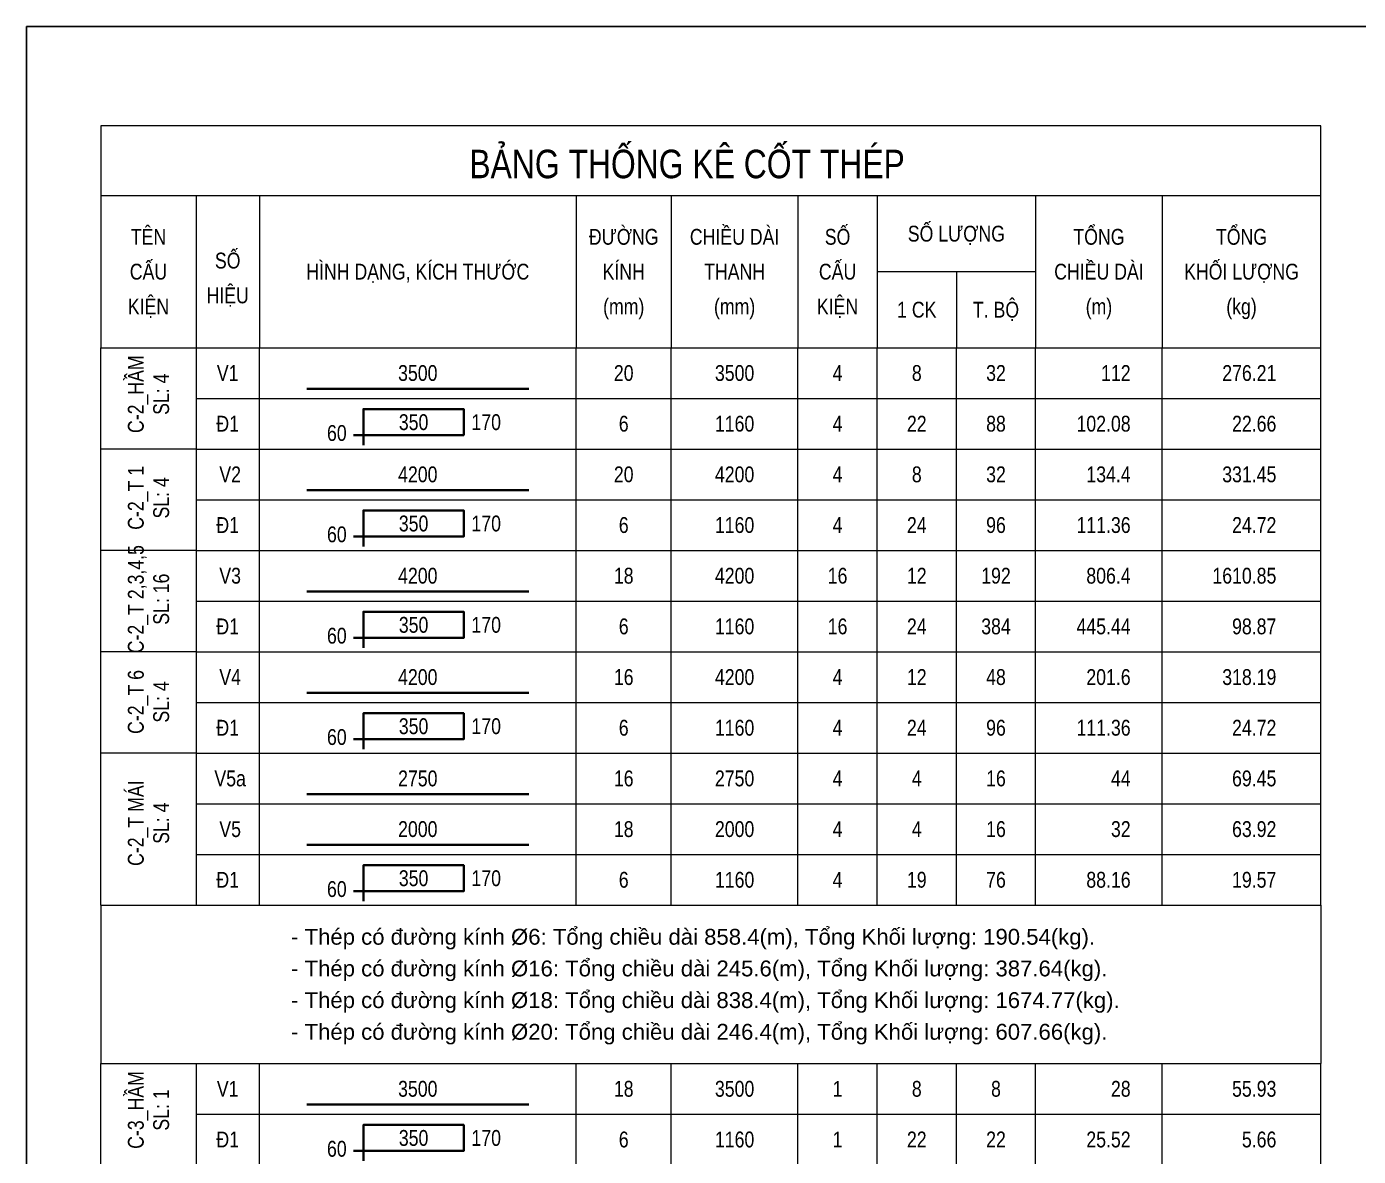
# Model space of a CAD drawing. Extents: x -165145 to 691808, y -202842 to 311040.
# Drawn here: x 401737 to 412245, y -36484 to -27567 of the extents above; entities that cross this region are included whole.
import ezdxf
from ezdxf.enums import TextEntityAlignment as Align

# ---------------------------------------------------------------- set-up
doc = ezdxf.new("R2010")
doc.units = 0
doc.header["$LTSCALE"] = 10
doc.header["$MEASUREMENT"] = 0
doc.linetypes.add('HIDDEN', pattern=[2.3807, 1.587, -0.7937])
doc.layers.get('0').update_dxf_attribs({"linetype": 'CONTINUOUS'})
doc.layers.get('Defpoints').update_dxf_attribs({"color": 5, "linetype": 'CONTINUOUS'})
for name, color, linetype, lineweight in [('DCE_BaoBeTong', 4, 'CONTINUOUS', 18), ('Dce_text', 7, 'CONTINUOUS', 13), ('DCE_ThepChu', 1, 'CONTINUOUS', 35), ('GE_KC_NETKHUAT', 9, 'HIDDEN', 20), ('TEXT', 4, 'CONTINUOUS', 20)]:
    doc.layers.add(name, color=color, linetype=linetype, lineweight=lineweight)
doc.styles.add('Dce_Text', font='arial.ttf', dxfattribs={"width": 0.8})
doc.styles.add('Dce_Text2', font='arial.ttf', dxfattribs={"width": 0.8})

# ---------------------------------------------------------------- blocks, each defined once
blk = doc.blocks.new('TKTitle')
at = {"layer": 'DCE_BaoBeTong'}
for p, q in [((15, -11), (15, -35)), ((25, -11), (25, -35)), ((75, -11), (75, -35)), ((90, -11), (90, -35)), ((110, -11), (110, -35)), ((122.5, -11), (122.5, -35)), ((147.5, -11), (147.5, -35)), ((167.5, -11), (167.5, -35)), ((122.5, -23), (147.5, -23)), ((135, -23), (135, -35))]:
    blk.add_line(p, q, dxfattribs=at)
for points in [[(0, 0), (0, -11), (0, -35), (15, -35), (25, -35), (75, -35), (90, -35), (122.5, -35), (135, -35), (147.5, -35), (167.5, -35), (192.5, -35), (192.5, -11), (192.5, 0), (0, 0)], [(0, -11), (15, -11), (25, -11), (75, -11), (90, -11), (122.5, -11), (147.5, -11), (167.5, -11), (192.5, -11)]]:
    blk.add_lwpolyline(points, dxfattribs=at)
at = {"style": 'Dce_Text', "width": 0.8}
for s, height, p in [('BẢNG THỐNG KÊ CỐT THÉP', 4.5, (92.5, -6)), ('TÊN', 2.5, (7.5, -17.5)), ('ĐƯỜNG', 2.5, (82.5, -17.5)), ('CHIỀU DÀI', 2.5, (100, -17.5)), ('SỐ', 2.5, (116.25, -17.5)), ('SỐ LƯỢNG', 2.5, (135, -17)), ('TỔNG', 2.5, (157.5, -17.5)), ('TỔNG', 2.5, (180, -17.5)), ('CẤU', 2.5, (7.5, -23)), ('SỐ', 2.5, (20, -21.25)), ('CẤU', 2.5, (116.25, -23)), ('CHIỀU DÀI', 2.5, (157.5, -23)), ('KHỐI LƯỢNG', 2.5, (180, -23)), ('HÌNH DẠNG, KÍCH THƯỚC', 2.5, (50, -23)), ('KÍNH', 2.5, (82.5, -23)), ('THANH', 2.5, (100, -23)), ('HIỆU', 2.5, (20, -26.75)), ('KIỆN', 2.5, (7.5, -28.5)), ('(mm)', 2.5, (82.5, -28.5)), ('(mm)', 2.5, (100, -28.5)), ('KIỆN', 2.5, (116.25, -28.5)), ('T. BỘ', 2.5, (141.25, -29)), ('(m)', 2.5, (157.5, -28.5)), ('(kg)', 2.5, (180, -28.5)), ('1 CK', 2.5, (128.75, -29))]:
    blk.add_text(s, height=height, dxfattribs=at).set_placement(p, align=Align.MIDDLE_CENTER)
blk = doc.blocks.new('TenCauKien')
at = {"layer": 'Dce_text', "style": 'Dce_Text', "width": 0.8}
for tag, p in [('TENCAUKIEN', (-2, 0)), ('SOCAUKIEN', (2, 0))]:
    blk.add_attdef(tag, text='', height=2.5, rotation=90, dxfattribs=at).set_placement(p, align=Align.MIDDLE_CENTER)
blk = doc.blocks.new('TK9')
at = {"layer": 'DCE_BaoBeTong'}
for p, q in [((0, -8), (0, 0)), ((25, -8), (25, 0)), ((75, -8), (75, 0)), ((90, -8), (90, 0)), ((110, -8), (110, 0)), ((122.5, -8), (122.5, 0)), ((135, -8), (135, 0)), ((147.5, -8), (147.5, 0)), ((167.5, -8), (167.5, 0))]:
    blk.add_line(p, q, dxfattribs=at)
for points in [[(15, -8), (25, -8), (75, -8), (90, -8), (122.5, -8), (135, -8), (147.5, -8), (167.5, -8), (192.5, -8), (192.5, 0)], [(15, 0), (15, -8)]]:
    blk.add_lwpolyline(points, dxfattribs=at)
at = {"layer": 'DCE_ThepChu'}
blk.add_lwpolyline([(41.42, -7.37), (41.42, -1.7), (57.26, -1.7), (57.26, -5.81), (39.86, -5.81)], dxfattribs=at)
at = {"layer": 'Dce_text', "color": 2, "style": 'Dce_Text', "width": 0.8, "flags": 4}
for tag, p in [('SH', (20, -4)), ('DK', (82.5, -4)), ('sumL', (100, -4)), ('SKC', (116.25, -4)), ('SL', (128.75, -4))]:
    blk.add_attdef(tag, text='', height=2.5, dxfattribs=at).set_placement(p, align=Align.MIDDLE_CENTER)
at = {"layer": 'Dce_text', "color": 2, "style": 'Dce_Text', "width": 0.8}
for tag, p in [('L1', (49.34, -3.76)), ('TSL', (141.25, -4))]:
    blk.add_attdef(tag, text='', height=2.5, dxfattribs=at).set_placement(p, align=Align.MIDDLE_CENTER)
blk.add_attdef('L2', text='', height=2.5, dxfattribs=at).set_placement((58.47, -3.76), align=Align.MIDDLE_LEFT)
at = {"layer": 'Dce_text', "color": 2, "style": 'Dce_Text', "width": 0.8, "flags": 4}
for tag, p in [('Lall', (162.5, -4)), ('KL', (185.5, -4))]:
    blk.add_attdef(tag, text='', height=2.5, dxfattribs=at).set_placement(p, align=Align.MIDDLE_RIGHT)
at = {"layer": 'Dce_text', "color": 2, "style": 'Dce_Text', "width": 0.8}
blk.add_attdef('M', text='', height=2.5, dxfattribs=at).set_placement((38.78, -5.47), align=Align.MIDDLE_RIGHT)
blk = doc.blocks.new('TK1')
at = {"layer": 'DCE_BaoBeTong'}
for p, q in [((0, -8), (0, 0)), ((25, -8), (25, 0)), ((75, -8), (75, 0)), ((90, -8), (90, 0)), ((110, -8), (110, 0)), ((122.5, -8), (122.5, 0)), ((135, -8), (135, 0)), ((147.5, -8), (147.5, 0)), ((167.5, -8), (167.5, 0))]:
    blk.add_line(p, q, dxfattribs=at)
for points in [[(15, -8), (25, -8), (75, -8), (90, -8), (122.5, -8), (135, -8), (147.5, -8), (167.5, -8), (192.5, -8), (192.5, 0)], [(15, 0), (15, -8)]]:
    blk.add_lwpolyline(points, dxfattribs=at)
at = {"layer": 'DCE_ThepChu'}
blk.add_lwpolyline([(32.5, -6.5), (67.5, -6.5)], dxfattribs=at)
at = {"layer": 'Dce_text', "color": 2, "style": 'Dce_Text', "width": 0.8, "flags": 4}
for tag, p in [('SH', (20, -4)), ('L', (50, -4)), ('DK', (82.5, -4)), ('sumL', (100, -4)), ('SKC', (116.25, -4)), ('SL', (128.75, -4))]:
    blk.add_attdef(tag, text='', height=2.5, dxfattribs=at).set_placement(p, align=Align.MIDDLE_CENTER)
at = {"layer": 'Dce_text', "color": 2, "style": 'Dce_Text', "width": 0.8}
blk.add_attdef('TSL', text='', height=2.5, dxfattribs=at).set_placement((141.25, -4), align=Align.MIDDLE_CENTER)
at = {"layer": 'Dce_text', "color": 2, "style": 'Dce_Text', "width": 0.8, "flags": 4}
for tag, p in [('Lall', (162.5, -4)), ('KL', (185.5, -4))]:
    blk.add_attdef(tag, text='', height=2.5, dxfattribs=at).set_placement(p, align=Align.MIDDLE_RIGHT)

msp = doc.modelspace()

# ---------------------------------------------------------------- linework, layer by layer
at = {"layer": 'DCE_BaoBeTong'}
for p, q in [((402323.18354, -30100.86323), (411948.18354, -30100.86323)), ((402323.18354, -34500.86323), (403073.18354, -34500.86323)), ((402323.18354, -34500.86323), (403073.18354, -34500.86323)), ((402323.18354, -34500.86323), (403073.18354, -34500.86323)), ((402323.18354, -34500.86323), (403073.18354, -34500.86323)), ((402323.18354, -34500.86323), (402323.18354, -35750.86323)), ((402323.18354, -34500.86323), (403073.18354, -34500.86323)), ((402323.18354, -34500.86323), (402323.18354, -35750.86323)), ((411948.18354, -34500.86323), (411948.18354, -35750.86323)), ((411948.18354, -34500.86323), (411948.18354, -35750.86323)), ((402323.18354, -35750.86323), (411948.18354, -35750.86323)), ((402323.18354, -35750.86323), (411948.18354, -35750.86323)), ((402323.18354, -35750.86323), (411948.18354, -35750.86323))]:
    msp.add_line(p, q, dxfattribs=at)
at = {"layer": 'Defpoints'}
msp.add_lwpolyline([(401736.70927, -27566.72767), (422753.67802, -27566.72767), (422753.67802, -45050.40892), (401736.70927, -45050.40892)], close=True, dxfattribs=at)
at = {"layer": 'TEXT'}
for p, q in [((403073.18354, -30900.86323), (402323.18354, -30900.86323)), ((403073.18354, -31700.86323), (402323.18354, -31700.86323)), ((403073.18354, -32500.86323), (402323.18354, -32500.86323)), ((403073.18354, -33300.86323), (402323.18354, -33300.86323))]:
    msp.add_line(p, q, dxfattribs=at)

# ---------------------------------------------------------------- block references
at = {"layer": 'Dce_text'}
ref = msp.add_blockref('TK1', (402323.18354, -30900.86323), dxfattribs=dict(at, xscale=50, yscale=50, zscale=50))
ref.add_attrib('KL', '331.45', dxfattribs={"color": 2, "height": 125, "style": 'Dce_Text', "width": 0.8}).set_placement((411598.18354, -31100.86323), align=Align.MIDDLE_RIGHT)
ref.add_attrib('Lall', '134.4', dxfattribs={"color": 2, "height": 125, "style": 'Dce_Text', "width": 0.8}).set_placement((410448.18354, -31100.86323), align=Align.MIDDLE_RIGHT)
ref.add_attrib('SKC', '4', dxfattribs={"color": 2, "height": 125, "style": 'Dce_Text', "width": 0.8}).set_placement((408135.68354, -31100.86323), align=Align.MIDDLE_CENTER)
ref.add_attrib('SL', '8', dxfattribs={"color": 2, "height": 125, "style": 'Dce_Text', "width": 0.8}).set_placement((408760.68354, -31100.86323), align=Align.MIDDLE_CENTER)
ref.add_attrib('sumL', '4200', dxfattribs={"color": 2, "height": 125, "style": 'Dce_Text', "width": 0.8}).set_placement((407323.18354, -31100.86323), align=Align.MIDDLE_CENTER)
ref.add_attrib('DK', '20', dxfattribs={"color": 2, "height": 125, "style": 'Dce_Text', "width": 0.8}).set_placement((406448.18354, -31100.86323), align=Align.MIDDLE_CENTER)
ref.add_attrib('L', '4200', dxfattribs={"color": 2, "height": 125, "style": 'Dce_Text', "width": 0.8}).set_placement((404823.18354, -31100.86323), align=Align.MIDDLE_CENTER)
ref.add_attrib('SH', ' V2', dxfattribs={"color": 2, "height": 125, "style": 'Dce_Text', "width": 0.8}).set_placement((403323.18354, -31100.86323), align=Align.MIDDLE_CENTER)
ref.add_attrib('TSL', '32', dxfattribs={"color": 2, "height": 125, "style": 'Dce_Text', "width": 0.8}).set_placement((409385.68354, -31100.86323), align=Align.MIDDLE_CENTER)
ref = msp.add_blockref('TK1', (402323.18354, -31700.86323), dxfattribs=dict(at, xscale=50, yscale=50, zscale=50))
ref.add_attrib('KL', '1610.85', dxfattribs={"color": 2, "height": 125, "style": 'Dce_Text', "width": 0.8}).set_placement((411598.18354, -31900.86323), align=Align.MIDDLE_RIGHT)
ref.add_attrib('Lall', '806.4', dxfattribs={"color": 2, "height": 125, "style": 'Dce_Text', "width": 0.8}).set_placement((410448.18354, -31900.86323), align=Align.MIDDLE_RIGHT)
ref.add_attrib('SKC', '16', dxfattribs={"color": 2, "height": 125, "style": 'Dce_Text', "width": 0.8}).set_placement((408135.68354, -31900.86323), align=Align.MIDDLE_CENTER)
ref.add_attrib('SL', '12', dxfattribs={"color": 2, "height": 125, "style": 'Dce_Text', "width": 0.8}).set_placement((408760.68354, -31900.86323), align=Align.MIDDLE_CENTER)
ref.add_attrib('sumL', '4200', dxfattribs={"color": 2, "height": 125, "style": 'Dce_Text', "width": 0.8}).set_placement((407323.18354, -31900.86323), align=Align.MIDDLE_CENTER)
ref.add_attrib('DK', '18', dxfattribs={"color": 2, "height": 125, "style": 'Dce_Text', "width": 0.8}).set_placement((406448.18354, -31900.86323), align=Align.MIDDLE_CENTER)
ref.add_attrib('L', '4200', dxfattribs={"color": 2, "height": 125, "style": 'Dce_Text', "width": 0.8}).set_placement((404823.18354, -31900.86323), align=Align.MIDDLE_CENTER)
ref.add_attrib('SH', ' V3', dxfattribs={"color": 2, "height": 125, "style": 'Dce_Text', "width": 0.8}).set_placement((403323.18354, -31900.86323), align=Align.MIDDLE_CENTER)
ref.add_attrib('TSL', '192', dxfattribs={"color": 2, "height": 125, "style": 'Dce_Text', "width": 0.8}).set_placement((409385.68354, -31900.86323), align=Align.MIDDLE_CENTER)
ref = msp.add_blockref('TK1', (402323.18354, -32500.86323), dxfattribs=dict(at, xscale=50, yscale=50, zscale=50))
ref.add_attrib('KL', '318.19', dxfattribs={"color": 2, "height": 125, "style": 'Dce_Text', "width": 0.8}).set_placement((411598.18354, -32700.86323), align=Align.MIDDLE_RIGHT)
ref.add_attrib('Lall', '201.6', dxfattribs={"color": 2, "height": 125, "style": 'Dce_Text', "width": 0.8}).set_placement((410448.18354, -32700.86323), align=Align.MIDDLE_RIGHT)
ref.add_attrib('SKC', '4', dxfattribs={"color": 2, "height": 125, "style": 'Dce_Text', "width": 0.8}).set_placement((408135.68354, -32700.86323), align=Align.MIDDLE_CENTER)
ref.add_attrib('SL', '12', dxfattribs={"color": 2, "height": 125, "style": 'Dce_Text', "width": 0.8}).set_placement((408760.68354, -32700.86323), align=Align.MIDDLE_CENTER)
ref.add_attrib('sumL', '4200', dxfattribs={"color": 2, "height": 125, "style": 'Dce_Text', "width": 0.8}).set_placement((407323.18354, -32700.86323), align=Align.MIDDLE_CENTER)
ref.add_attrib('DK', '16', dxfattribs={"color": 2, "height": 125, "style": 'Dce_Text', "width": 0.8}).set_placement((406448.18354, -32700.86323), align=Align.MIDDLE_CENTER)
ref.add_attrib('L', '4200', dxfattribs={"color": 2, "height": 125, "style": 'Dce_Text', "width": 0.8}).set_placement((404823.18354, -32700.86323), align=Align.MIDDLE_CENTER)
ref.add_attrib('SH', ' V4', dxfattribs={"color": 2, "height": 125, "style": 'Dce_Text', "width": 0.8}).set_placement((403323.18354, -32700.86323), align=Align.MIDDLE_CENTER)
ref.add_attrib('TSL', '48', dxfattribs={"color": 2, "height": 125, "style": 'Dce_Text', "width": 0.8}).set_placement((409385.68354, -32700.86323), align=Align.MIDDLE_CENTER)
ref = msp.add_blockref('TK1', (402323.18354, -33300.86323), dxfattribs=dict(at, xscale=50, yscale=50, zscale=50))
ref.add_attrib('KL', '69.45', dxfattribs={"color": 2, "height": 125, "style": 'Dce_Text', "width": 0.8}).set_placement((411598.18354, -33500.86323), align=Align.MIDDLE_RIGHT)
ref.add_attrib('Lall', '44', dxfattribs={"color": 2, "height": 125, "style": 'Dce_Text', "width": 0.8}).set_placement((410448.18354, -33500.86323), align=Align.MIDDLE_RIGHT)
ref.add_attrib('SKC', '4', dxfattribs={"color": 2, "height": 125, "style": 'Dce_Text', "width": 0.8}).set_placement((408135.68354, -33500.86323), align=Align.MIDDLE_CENTER)
ref.add_attrib('SL', '4', dxfattribs={"color": 2, "height": 125, "style": 'Dce_Text', "width": 0.8}).set_placement((408760.68354, -33500.86323), align=Align.MIDDLE_CENTER)
ref.add_attrib('sumL', '2750', dxfattribs={"color": 2, "height": 125, "style": 'Dce_Text', "width": 0.8}).set_placement((407323.18354, -33500.86323), align=Align.MIDDLE_CENTER)
ref.add_attrib('DK', '16', dxfattribs={"color": 2, "height": 125, "style": 'Dce_Text', "width": 0.8}).set_placement((406448.18354, -33500.86323), align=Align.MIDDLE_CENTER)
ref.add_attrib('L', '2750', dxfattribs={"color": 2, "height": 125, "style": 'Dce_Text', "width": 0.8}).set_placement((404823.18354, -33500.86323), align=Align.MIDDLE_CENTER)
ref.add_attrib('SH', ' V5a', dxfattribs={"color": 2, "height": 125, "style": 'Dce_Text', "width": 0.8}).set_placement((403323.18354, -33500.86323), align=Align.MIDDLE_CENTER)
ref.add_attrib('TSL', '16', dxfattribs={"color": 2, "height": 125, "style": 'Dce_Text', "width": 0.8}).set_placement((409385.68354, -33500.86323), align=Align.MIDDLE_CENTER)
at = {"layer": 'GE_KC_NETKHUAT'}
ref = msp.add_blockref('TK1', (402323.18354, -30100.86323), dxfattribs=dict(at, xscale=50, yscale=50, zscale=50))
ref.add_attrib('KL', '276.21', dxfattribs={"layer": 'Dce_text', "color": 2, "height": 125, "style": 'Dce_Text', "width": 0.8}).set_placement((411598.18354, -30300.86323), align=Align.MIDDLE_RIGHT)
ref.add_attrib('Lall', '112', dxfattribs={"layer": 'Dce_text', "color": 2, "height": 125, "style": 'Dce_Text', "width": 0.8}).set_placement((410448.18354, -30300.86323), align=Align.MIDDLE_RIGHT)
ref.add_attrib('SKC', '4', dxfattribs={"layer": 'Dce_text', "color": 2, "height": 125, "style": 'Dce_Text', "width": 0.8}).set_placement((408135.68354, -30300.86323), align=Align.MIDDLE_CENTER)
ref.add_attrib('SL', '8', dxfattribs={"layer": 'Dce_text', "color": 2, "height": 125, "style": 'Dce_Text', "width": 0.8}).set_placement((408760.68354, -30300.86323), align=Align.MIDDLE_CENTER)
ref.add_attrib('sumL', '3500', dxfattribs={"layer": 'Dce_text', "color": 2, "height": 125, "style": 'Dce_Text', "width": 0.8}).set_placement((407323.18354, -30300.86323), align=Align.MIDDLE_CENTER)
ref.add_attrib('DK', '20', dxfattribs={"layer": 'Dce_text', "color": 2, "height": 125, "style": 'Dce_Text', "width": 0.8}).set_placement((406448.18354, -30300.86323), align=Align.MIDDLE_CENTER)
ref.add_attrib('L', '3500', dxfattribs={"layer": 'Dce_text', "color": 2, "height": 125, "style": 'Dce_Text', "width": 0.8}).set_placement((404823.18354, -30300.86323), align=Align.MIDDLE_CENTER)
ref.add_attrib('SH', 'V1', dxfattribs={"layer": 'Dce_text', "color": 2, "height": 125, "style": 'Dce_Text', "width": 0.8}).set_placement((403323.18354, -30300.86323), align=Align.MIDDLE_CENTER)
ref.add_attrib('TSL', '32', dxfattribs={"layer": 'Dce_text', "color": 2, "height": 125, "style": 'Dce_Text', "width": 0.8}).set_placement((409385.68354, -30300.86323), align=Align.MIDDLE_CENTER)
ref = msp.add_blockref('TK1', (402323.18354, -35750.86323), dxfattribs=dict(at, xscale=50, yscale=50, zscale=50))
ref.add_attrib('KL', '55.93', dxfattribs={"layer": 'Dce_text', "color": 2, "height": 125, "style": 'Dce_Text', "width": 0.8}).set_placement((411598.18354, -35950.86323), align=Align.MIDDLE_RIGHT)
ref.add_attrib('Lall', '28', dxfattribs={"layer": 'Dce_text', "color": 2, "height": 125, "style": 'Dce_Text', "width": 0.8}).set_placement((410448.18354, -35950.86323), align=Align.MIDDLE_RIGHT)
ref.add_attrib('SKC', '1', dxfattribs={"layer": 'Dce_text', "color": 2, "height": 125, "style": 'Dce_Text', "width": 0.8}).set_placement((408135.68354, -35950.86323), align=Align.MIDDLE_CENTER)
ref.add_attrib('SL', '8', dxfattribs={"layer": 'Dce_text', "color": 2, "height": 125, "style": 'Dce_Text', "width": 0.8}).set_placement((408760.68354, -35950.86323), align=Align.MIDDLE_CENTER)
ref.add_attrib('sumL', '3500', dxfattribs={"layer": 'Dce_text', "color": 2, "height": 125, "style": 'Dce_Text', "width": 0.8}).set_placement((407323.18354, -35950.86323), align=Align.MIDDLE_CENTER)
ref.add_attrib('DK', '18', dxfattribs={"layer": 'Dce_text', "color": 2, "height": 125, "style": 'Dce_Text', "width": 0.8}).set_placement((406448.18354, -35950.86323), align=Align.MIDDLE_CENTER)
ref.add_attrib('L', '3500', dxfattribs={"layer": 'Dce_text', "color": 2, "height": 125, "style": 'Dce_Text', "width": 0.8}).set_placement((404823.18354, -35950.86323), align=Align.MIDDLE_CENTER)
ref.add_attrib('SH', 'V1', dxfattribs={"layer": 'Dce_text', "color": 2, "height": 125, "style": 'Dce_Text', "width": 0.8}).set_placement((403323.18354, -35950.86323), align=Align.MIDDLE_CENTER)
ref.add_attrib('TSL', '8', dxfattribs={"layer": 'Dce_text', "color": 2, "height": 125, "style": 'Dce_Text', "width": 0.8}).set_placement((409385.68354, -35950.86323), align=Align.MIDDLE_CENTER)
at = {"layer": 'TEXT', "xscale": 50, "yscale": 50, "zscale": 50}
msp.add_blockref('TKTitle', (402323.18354, -28350.86323), dxfattribs=at)
for p, values in [((402698.18354, -30468.09729), {'SOCAUKIEN': 'SL: 4', 'TENCAUKIEN': 'C-2_HẦM'}), ((402698.18354, -31286.08336), {'SOCAUKIEN': 'SL: 4', 'TENCAUKIEN': 'C-2_T 1'}), ((402698.18354, -32086.08336), {'SOCAUKIEN': 'SL: 16', 'TENCAUKIEN': 'C-2_T 2,3,4,5'}), ((402698.18354, -32897.35982), {'SOCAUKIEN': 'SL: 4', 'TENCAUKIEN': 'C-2_T 6'}), ((402698.18354, -33854.03673), {'SOCAUKIEN': 'SL: 4', 'TENCAUKIEN': 'C-2_T MÁI'}), ((402698.18354, -36118.09729), {'SOCAUKIEN': 'SL: 1', 'TENCAUKIEN': 'C-3_HẦM'})]:
    msp.add_blockref('TenCauKien', p, dxfattribs=at).add_auto_attribs(values)
at = {"layer": 'TEXT'}
ref = msp.add_blockref('TK9', (402323.18354, -30500.86323), dxfattribs=dict(at, xscale=50, yscale=50, zscale=50))
ref.add_attrib('L2', '170', dxfattribs={"layer": 'Dce_text', "color": 2, "height": 125, "style": 'Dce_Text', "width": 0.8}).set_placement((405246.71201, -30688.68115), align=Align.MIDDLE_LEFT)
ref.add_attrib('L1', '350', dxfattribs={"layer": 'Dce_text', "color": 2, "height": 125, "style": 'Dce_Text', "width": 0.8}).set_placement((404790.24566, -30688.68115), align=Align.MIDDLE_CENTER)
ref.add_attrib('M', '60', dxfattribs={"layer": 'Dce_text', "color": 2, "height": 125, "style": 'Dce_Text', "width": 0.8}).set_placement((404262.12255, -30774.2425), align=Align.MIDDLE_RIGHT)
ref.add_attrib('SH', 'Đ1', dxfattribs={"layer": 'Dce_text', "color": 2, "height": 125, "style": 'Dce_Text', "width": 0.8}).set_placement((403323.18354, -30700.86323), align=Align.MIDDLE_CENTER)
ref.add_attrib('DK', '6', dxfattribs={"layer": 'Dce_text', "color": 2, "height": 125, "style": 'Dce_Text', "width": 0.8}).set_placement((406448.18354, -30700.86323), align=Align.MIDDLE_CENTER)
ref.add_attrib('sumL', '1160', dxfattribs={"layer": 'Dce_text', "color": 2, "height": 125, "style": 'Dce_Text', "width": 0.8}).set_placement((407323.18354, -30700.86323), align=Align.MIDDLE_CENTER)
ref.add_attrib('SL', '22', dxfattribs={"layer": 'Dce_text', "color": 2, "height": 125, "style": 'Dce_Text', "width": 0.8}).set_placement((408760.68354, -30700.86323), align=Align.MIDDLE_CENTER)
ref.add_attrib('SKC', '4', dxfattribs={"layer": 'Dce_text', "color": 2, "height": 125, "style": 'Dce_Text', "width": 0.8}).set_placement((408135.68354, -30700.86323), align=Align.MIDDLE_CENTER)
ref.add_attrib('Lall', '102.08', dxfattribs={"layer": 'Dce_text', "color": 2, "height": 125, "style": 'Dce_Text', "width": 0.8}).set_placement((410448.18354, -30700.86323), align=Align.MIDDLE_RIGHT)
ref.add_attrib('KL', '22.66', dxfattribs={"layer": 'Dce_text', "color": 2, "height": 125, "style": 'Dce_Text', "width": 0.8}).set_placement((411598.18354, -30700.86323), align=Align.MIDDLE_RIGHT)
ref.add_attrib('TSL', '88', dxfattribs={"layer": 'Dce_text', "color": 2, "height": 125, "style": 'Dce_Text', "width": 0.8}).set_placement((409385.68354, -30700.86323), align=Align.MIDDLE_CENTER)
ref = msp.add_blockref('TK9', (402323.18354, -31300.86323), dxfattribs=dict(at, xscale=50, yscale=50, zscale=50))
ref.add_attrib('L2', '170', dxfattribs={"layer": 'Dce_text', "color": 2, "height": 125, "style": 'Dce_Text', "width": 0.8}).set_placement((405246.71201, -31488.68115), align=Align.MIDDLE_LEFT)
ref.add_attrib('L1', '350', dxfattribs={"layer": 'Dce_text', "color": 2, "height": 125, "style": 'Dce_Text', "width": 0.8}).set_placement((404790.24566, -31488.68115), align=Align.MIDDLE_CENTER)
ref.add_attrib('M', '60', dxfattribs={"layer": 'Dce_text', "color": 2, "height": 125, "style": 'Dce_Text', "width": 0.8}).set_placement((404262.12255, -31574.2425), align=Align.MIDDLE_RIGHT)
ref.add_attrib('SH', 'Đ1', dxfattribs={"layer": 'Dce_text', "color": 2, "height": 125, "style": 'Dce_Text', "width": 0.8}).set_placement((403323.18354, -31500.86323), align=Align.MIDDLE_CENTER)
ref.add_attrib('DK', '6', dxfattribs={"layer": 'Dce_text', "color": 2, "height": 125, "style": 'Dce_Text', "width": 0.8}).set_placement((406448.18354, -31500.86323), align=Align.MIDDLE_CENTER)
ref.add_attrib('sumL', '1160', dxfattribs={"layer": 'Dce_text', "color": 2, "height": 125, "style": 'Dce_Text', "width": 0.8}).set_placement((407323.18354, -31500.86323), align=Align.MIDDLE_CENTER)
ref.add_attrib('SL', '24', dxfattribs={"layer": 'Dce_text', "color": 2, "height": 125, "style": 'Dce_Text', "width": 0.8}).set_placement((408760.68354, -31500.86323), align=Align.MIDDLE_CENTER)
ref.add_attrib('SKC', '4', dxfattribs={"layer": 'Dce_text', "color": 2, "height": 125, "style": 'Dce_Text', "width": 0.8}).set_placement((408135.68354, -31500.86323), align=Align.MIDDLE_CENTER)
ref.add_attrib('Lall', '111.36', dxfattribs={"layer": 'Dce_text', "color": 2, "height": 125, "style": 'Dce_Text', "width": 0.8}).set_placement((410448.18354, -31500.86323), align=Align.MIDDLE_RIGHT)
ref.add_attrib('KL', '24.72', dxfattribs={"layer": 'Dce_text', "color": 2, "height": 125, "style": 'Dce_Text', "width": 0.8}).set_placement((411598.18354, -31500.86323), align=Align.MIDDLE_RIGHT)
ref.add_attrib('TSL', '96', dxfattribs={"layer": 'Dce_text', "color": 2, "height": 125, "style": 'Dce_Text', "width": 0.8}).set_placement((409385.68354, -31500.86323), align=Align.MIDDLE_CENTER)
ref = msp.add_blockref('TK9', (402323.18354, -32100.86323), dxfattribs=dict(at, xscale=50, yscale=50, zscale=50))
ref.add_attrib('L2', '170', dxfattribs={"layer": 'Dce_text', "color": 2, "height": 125, "style": 'Dce_Text', "width": 0.8}).set_placement((405246.71201, -32288.68115), align=Align.MIDDLE_LEFT)
ref.add_attrib('L1', '350', dxfattribs={"layer": 'Dce_text', "color": 2, "height": 125, "style": 'Dce_Text', "width": 0.8}).set_placement((404790.24566, -32288.68115), align=Align.MIDDLE_CENTER)
ref.add_attrib('M', '60', dxfattribs={"layer": 'Dce_text', "color": 2, "height": 125, "style": 'Dce_Text', "width": 0.8}).set_placement((404262.12255, -32374.2425), align=Align.MIDDLE_RIGHT)
ref.add_attrib('SH', 'Đ1', dxfattribs={"layer": 'Dce_text', "color": 2, "height": 125, "style": 'Dce_Text', "width": 0.8}).set_placement((403323.18354, -32300.86323), align=Align.MIDDLE_CENTER)
ref.add_attrib('DK', '6', dxfattribs={"layer": 'Dce_text', "color": 2, "height": 125, "style": 'Dce_Text', "width": 0.8}).set_placement((406448.18354, -32300.86323), align=Align.MIDDLE_CENTER)
ref.add_attrib('sumL', '1160', dxfattribs={"layer": 'Dce_text', "color": 2, "height": 125, "style": 'Dce_Text', "width": 0.8}).set_placement((407323.18354, -32300.86323), align=Align.MIDDLE_CENTER)
ref.add_attrib('SL', '24', dxfattribs={"layer": 'Dce_text', "color": 2, "height": 125, "style": 'Dce_Text', "width": 0.8}).set_placement((408760.68354, -32300.86323), align=Align.MIDDLE_CENTER)
ref.add_attrib('SKC', '16', dxfattribs={"layer": 'Dce_text', "color": 2, "height": 125, "style": 'Dce_Text', "width": 0.8}).set_placement((408135.68354, -32300.86323), align=Align.MIDDLE_CENTER)
ref.add_attrib('Lall', '445.44', dxfattribs={"layer": 'Dce_text', "color": 2, "height": 125, "style": 'Dce_Text', "width": 0.8}).set_placement((410448.18354, -32300.86323), align=Align.MIDDLE_RIGHT)
ref.add_attrib('KL', '98.87', dxfattribs={"layer": 'Dce_text', "color": 2, "height": 125, "style": 'Dce_Text', "width": 0.8}).set_placement((411598.18354, -32300.86323), align=Align.MIDDLE_RIGHT)
ref.add_attrib('TSL', '384', dxfattribs={"layer": 'Dce_text', "color": 2, "height": 125, "style": 'Dce_Text', "width": 0.8}).set_placement((409385.68354, -32300.86323), align=Align.MIDDLE_CENTER)
ref = msp.add_blockref('TK9', (402323.18354, -32900.86323), dxfattribs=dict(at, xscale=50, yscale=50, zscale=50))
ref.add_attrib('L2', '170', dxfattribs={"layer": 'Dce_text', "color": 2, "height": 125, "style": 'Dce_Text', "width": 0.8}).set_placement((405246.71201, -33088.68115), align=Align.MIDDLE_LEFT)
ref.add_attrib('L1', '350', dxfattribs={"layer": 'Dce_text', "color": 2, "height": 125, "style": 'Dce_Text', "width": 0.8}).set_placement((404790.24566, -33088.68115), align=Align.MIDDLE_CENTER)
ref.add_attrib('M', '60', dxfattribs={"layer": 'Dce_text', "color": 2, "height": 125, "style": 'Dce_Text', "width": 0.8}).set_placement((404262.12255, -33174.2425), align=Align.MIDDLE_RIGHT)
ref.add_attrib('SH', 'Đ1', dxfattribs={"layer": 'Dce_text', "color": 2, "height": 125, "style": 'Dce_Text', "width": 0.8}).set_placement((403323.18354, -33100.86323), align=Align.MIDDLE_CENTER)
ref.add_attrib('DK', '6', dxfattribs={"layer": 'Dce_text', "color": 2, "height": 125, "style": 'Dce_Text', "width": 0.8}).set_placement((406448.18354, -33100.86323), align=Align.MIDDLE_CENTER)
ref.add_attrib('sumL', '1160', dxfattribs={"layer": 'Dce_text', "color": 2, "height": 125, "style": 'Dce_Text', "width": 0.8}).set_placement((407323.18354, -33100.86323), align=Align.MIDDLE_CENTER)
ref.add_attrib('SL', '24', dxfattribs={"layer": 'Dce_text', "color": 2, "height": 125, "style": 'Dce_Text', "width": 0.8}).set_placement((408760.68354, -33100.86323), align=Align.MIDDLE_CENTER)
ref.add_attrib('SKC', '4', dxfattribs={"layer": 'Dce_text', "color": 2, "height": 125, "style": 'Dce_Text', "width": 0.8}).set_placement((408135.68354, -33100.86323), align=Align.MIDDLE_CENTER)
ref.add_attrib('Lall', '111.36', dxfattribs={"layer": 'Dce_text', "color": 2, "height": 125, "style": 'Dce_Text', "width": 0.8}).set_placement((410448.18354, -33100.86323), align=Align.MIDDLE_RIGHT)
ref.add_attrib('KL', '24.72', dxfattribs={"layer": 'Dce_text', "color": 2, "height": 125, "style": 'Dce_Text', "width": 0.8}).set_placement((411598.18354, -33100.86323), align=Align.MIDDLE_RIGHT)
ref.add_attrib('TSL', '96', dxfattribs={"layer": 'Dce_text', "color": 2, "height": 125, "style": 'Dce_Text', "width": 0.8}).set_placement((409385.68354, -33100.86323), align=Align.MIDDLE_CENTER)
ref = msp.add_blockref('TK1', (402323.18354, -33700.86323), dxfattribs=dict(at, xscale=50, yscale=50, zscale=50))
ref.add_attrib('KL', '63.92', dxfattribs={"layer": 'Dce_text', "color": 2, "height": 125, "style": 'Dce_Text', "width": 0.8}).set_placement((411598.18354, -33900.86323), align=Align.MIDDLE_RIGHT)
ref.add_attrib('Lall', '32', dxfattribs={"layer": 'Dce_text', "color": 2, "height": 125, "style": 'Dce_Text', "width": 0.8}).set_placement((410448.18354, -33900.86323), align=Align.MIDDLE_RIGHT)
ref.add_attrib('SKC', '4', dxfattribs={"layer": 'Dce_text', "color": 2, "height": 125, "style": 'Dce_Text', "width": 0.8}).set_placement((408135.68354, -33900.86323), align=Align.MIDDLE_CENTER)
ref.add_attrib('SL', '4', dxfattribs={"layer": 'Dce_text', "color": 2, "height": 125, "style": 'Dce_Text', "width": 0.8}).set_placement((408760.68354, -33900.86323), align=Align.MIDDLE_CENTER)
ref.add_attrib('sumL', '2000', dxfattribs={"layer": 'Dce_text', "color": 2, "height": 125, "style": 'Dce_Text', "width": 0.8}).set_placement((407323.18354, -33900.86323), align=Align.MIDDLE_CENTER)
ref.add_attrib('DK', '18', dxfattribs={"layer": 'Dce_text', "color": 2, "height": 125, "style": 'Dce_Text', "width": 0.8}).set_placement((406448.18354, -33900.86323), align=Align.MIDDLE_CENTER)
ref.add_attrib('L', '2000', dxfattribs={"layer": 'Dce_text', "color": 2, "height": 125, "style": 'Dce_Text', "width": 0.8}).set_placement((404823.18354, -33900.86323), align=Align.MIDDLE_CENTER)
ref.add_attrib('SH', ' V5', dxfattribs={"layer": 'Dce_text', "color": 2, "height": 125, "style": 'Dce_Text', "width": 0.8}).set_placement((403323.18354, -33900.86323), align=Align.MIDDLE_CENTER)
ref.add_attrib('TSL', '16', dxfattribs={"layer": 'Dce_text', "color": 2, "height": 125, "style": 'Dce_Text', "width": 0.8}).set_placement((409385.68354, -33900.86323), align=Align.MIDDLE_CENTER)
ref = msp.add_blockref('TK9', (402323.18354, -34100.86323), dxfattribs=dict(at, xscale=50, yscale=50, zscale=50))
ref.add_attrib('L2', '170', dxfattribs={"layer": 'Dce_text', "color": 2, "height": 125, "style": 'Dce_Text', "width": 0.8}).set_placement((405246.71201, -34288.68115), align=Align.MIDDLE_LEFT)
ref.add_attrib('L1', '350', dxfattribs={"layer": 'Dce_text', "color": 2, "height": 125, "style": 'Dce_Text', "width": 0.8}).set_placement((404790.24566, -34288.68115), align=Align.MIDDLE_CENTER)
ref.add_attrib('M', '60', dxfattribs={"layer": 'Dce_text', "color": 2, "height": 125, "style": 'Dce_Text', "width": 0.8}).set_placement((404262.12255, -34374.2425), align=Align.MIDDLE_RIGHT)
ref.add_attrib('SH', 'Đ1', dxfattribs={"layer": 'Dce_text', "color": 2, "height": 125, "style": 'Dce_Text', "width": 0.8}).set_placement((403323.18354, -34300.86323), align=Align.MIDDLE_CENTER)
ref.add_attrib('DK', '6', dxfattribs={"layer": 'Dce_text', "color": 2, "height": 125, "style": 'Dce_Text', "width": 0.8}).set_placement((406448.18354, -34300.86323), align=Align.MIDDLE_CENTER)
ref.add_attrib('sumL', '1160', dxfattribs={"layer": 'Dce_text', "color": 2, "height": 125, "style": 'Dce_Text', "width": 0.8}).set_placement((407323.18354, -34300.86323), align=Align.MIDDLE_CENTER)
ref.add_attrib('SL', '19', dxfattribs={"layer": 'Dce_text', "color": 2, "height": 125, "style": 'Dce_Text', "width": 0.8}).set_placement((408760.68354, -34300.86323), align=Align.MIDDLE_CENTER)
ref.add_attrib('SKC', '4', dxfattribs={"layer": 'Dce_text', "color": 2, "height": 125, "style": 'Dce_Text', "width": 0.8}).set_placement((408135.68354, -34300.86323), align=Align.MIDDLE_CENTER)
ref.add_attrib('Lall', '88.16', dxfattribs={"layer": 'Dce_text', "color": 2, "height": 125, "style": 'Dce_Text', "width": 0.8}).set_placement((410448.18354, -34300.86323), align=Align.MIDDLE_RIGHT)
ref.add_attrib('KL', '19.57', dxfattribs={"layer": 'Dce_text', "color": 2, "height": 125, "style": 'Dce_Text', "width": 0.8}).set_placement((411598.18354, -34300.86323), align=Align.MIDDLE_RIGHT)
ref.add_attrib('TSL', '76', dxfattribs={"layer": 'Dce_text', "color": 2, "height": 125, "style": 'Dce_Text', "width": 0.8}).set_placement((409385.68354, -34300.86323), align=Align.MIDDLE_CENTER)
ref = msp.add_blockref('TK9', (402323.18354, -36150.86323), dxfattribs=dict(at, xscale=50, yscale=50, zscale=50))
ref.add_attrib('L2', '170', dxfattribs={"layer": 'Dce_text', "color": 2, "height": 125, "style": 'Dce_Text', "width": 0.8}).set_placement((405246.71201, -36338.68115), align=Align.MIDDLE_LEFT)
ref.add_attrib('L1', '350', dxfattribs={"layer": 'Dce_text', "color": 2, "height": 125, "style": 'Dce_Text', "width": 0.8}).set_placement((404790.24566, -36338.68115), align=Align.MIDDLE_CENTER)
ref.add_attrib('M', '60', dxfattribs={"layer": 'Dce_text', "color": 2, "height": 125, "style": 'Dce_Text', "width": 0.8}).set_placement((404262.12255, -36424.2425), align=Align.MIDDLE_RIGHT)
ref.add_attrib('SH', 'Đ1', dxfattribs={"layer": 'Dce_text', "color": 2, "height": 125, "style": 'Dce_Text', "width": 0.8}).set_placement((403323.18354, -36350.86323), align=Align.MIDDLE_CENTER)
ref.add_attrib('DK', '6', dxfattribs={"layer": 'Dce_text', "color": 2, "height": 125, "style": 'Dce_Text', "width": 0.8}).set_placement((406448.18354, -36350.86323), align=Align.MIDDLE_CENTER)
ref.add_attrib('sumL', '1160', dxfattribs={"layer": 'Dce_text', "color": 2, "height": 125, "style": 'Dce_Text', "width": 0.8}).set_placement((407323.18354, -36350.86323), align=Align.MIDDLE_CENTER)
ref.add_attrib('SL', '22', dxfattribs={"layer": 'Dce_text', "color": 2, "height": 125, "style": 'Dce_Text', "width": 0.8}).set_placement((408760.68354, -36350.86323), align=Align.MIDDLE_CENTER)
ref.add_attrib('SKC', '1', dxfattribs={"layer": 'Dce_text', "color": 2, "height": 125, "style": 'Dce_Text', "width": 0.8}).set_placement((408135.68354, -36350.86323), align=Align.MIDDLE_CENTER)
ref.add_attrib('Lall', '25.52', dxfattribs={"layer": 'Dce_text', "color": 2, "height": 125, "style": 'Dce_Text', "width": 0.8}).set_placement((410448.18354, -36350.86323), align=Align.MIDDLE_RIGHT)
ref.add_attrib('KL', '5.66', dxfattribs={"layer": 'Dce_text', "color": 2, "height": 125, "style": 'Dce_Text', "width": 0.8}).set_placement((411598.18354, -36350.86323), align=Align.MIDDLE_RIGHT)
ref.add_attrib('TSL', '22', dxfattribs={"layer": 'Dce_text', "color": 2, "height": 125, "style": 'Dce_Text', "width": 0.8}).set_placement((409385.68354, -36350.86323), align=Align.MIDDLE_CENTER)

# ---------------------------------------------------------------- texts
at = {"layer": 'Dce_text', "style": 'Dce_Text2'}
for s, p in [('- Thép có đường kính Ø6: Tổng chiều dài 858.4(m), Tổng Khối lượng: 190.54(kg).', (403823.18354, -34750.86323)), ('- Thép có đường kính Ø16: Tổng chiều dài 245.6(m), Tổng Khối lượng: 387.64(kg).', (403823.18354, -35000.86323)), ('- Thép có đường kính Ø18: Tổng chiều dài 838.4(m), Tổng Khối lượng: 1674.77(kg).', (403823.18354, -35250.86323)), ('- Thép có đường kính Ø20: Tổng chiều dài 246.4(m), Tổng Khối lượng: 607.66(kg).', (403823.18354, -35500.86323))]:
    msp.add_text(s, height=125, dxfattribs=at).set_placement(p, align=Align.MIDDLE_LEFT)

doc.saveas('drawing.dxf')
